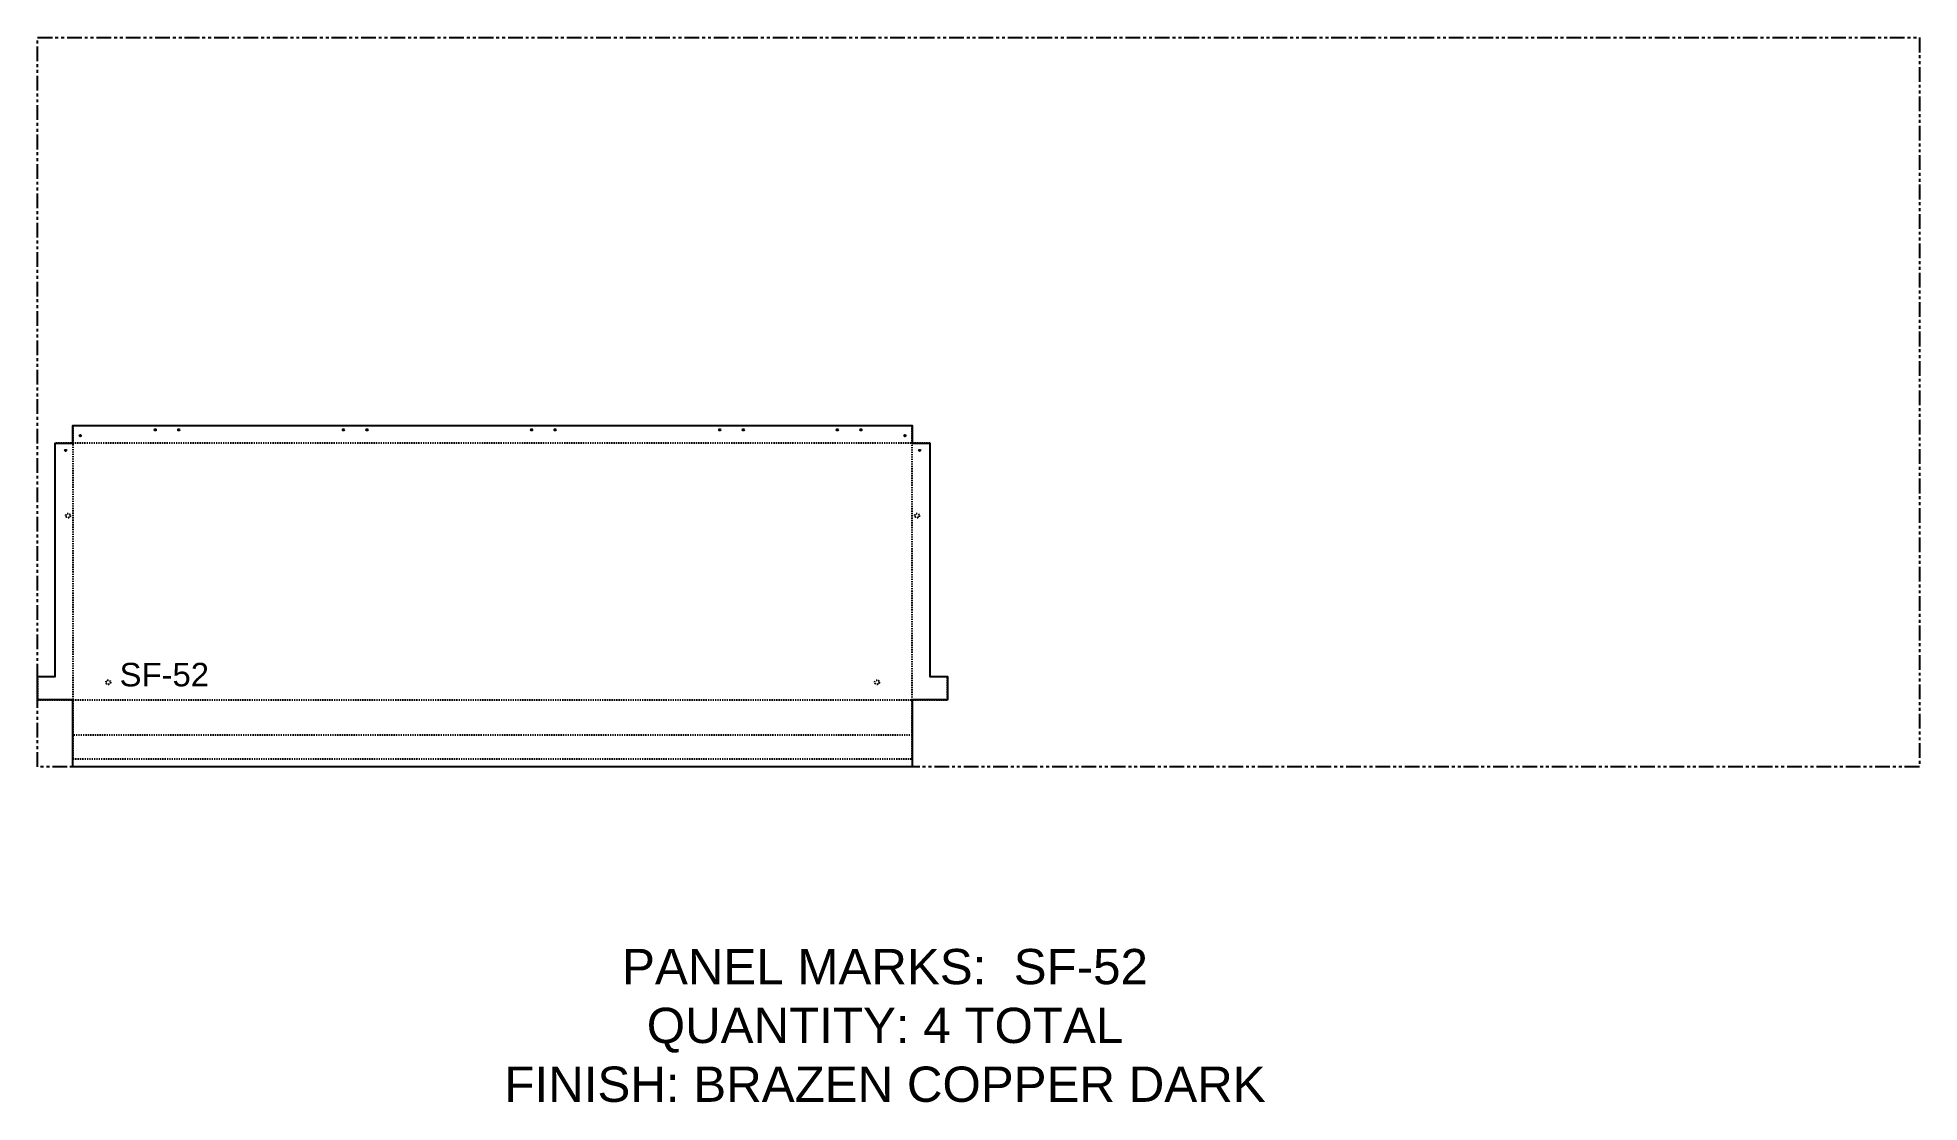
# Model space of a CAD drawing. Header units: inches. Extents: x 0 to 160, y -29 to 62.
import ezdxf

# ---------------------------------------------------------------- set-up
doc = ezdxf.new("R2010")
doc.units = ezdxf.units.IN
doc.header["$MEASUREMENT"] = 0
doc.linetypes.add('HIDDEN', pattern=[0.375, 0.25, -0.125])
doc.linetypes.add('PHANTOM', pattern=[2.5, 1.25, -0.25, 0.25, -0.25, 0.25, -0.25])
for name, color, linetype in [('CUT', 7, 'Continuous'), ('DIMS', 1, 'Continuous'), ('HOLES', 6, 'Continuous'), ('ROUT', 1, 'HIDDEN'), ('SHEET', 5, 'PHANTOM'), ('TEXT', 2, 'PHANTOM'), ('WEEPS', 3, 'HIDDEN')]:
    doc.layers.add(name, color=color, linetype=linetype)
doc.styles.get("Standard").update_dxf_attribs({"font": 'arial.ttf'})

msp = doc.modelspace()

# ---------------------------------------------------------------- linework, layer by layer
at = {"layer": 'CUT', "ltscale": 0.25}
msp.add_lwpolyline([(3, 0), (3, 5.69), (0, 5.69), (0, 7.68), (1.5, 7.68), (1.5, 27.52), (3, 27.52), (3, 29.02), (74.37, 29.02), (74.37, 27.52), (75.87, 27.52), (75.87, 7.68), (77.37, 7.68), (77.37, 5.69), (74.37, 5.69), (74.37, 0)], close=True, dxfattribs=at)
at = {"layer": 'HOLES', "ltscale": 0.25}
for centre in [(3.62, 28.15), (10, 28.65), (12, 28.65), (26, 28.65), (28, 28.65), (42, 28.65), (44, 28.65), (58, 28.65), (60, 28.65), (68, 28.65), (70, 28.65), (73.75, 28.15), (2.38, 26.9), (75, 26.9)]:
    msp.add_circle(centre, 0.0625, dxfattribs=at)
at = {"layer": 'ROUT', "ltscale": 0.25}
for p, q in [((75.87, 27.52), (1.5, 27.52)), ((74.37, 2.69), (3, 2.69))]:
    msp.add_line(p, q, dxfattribs=at)
for points in [[(3, 29.02), (3, 0.69), (74.37, 0.69), (74.37, 29.02)], [(0, 7.68), (0, 5.69), (77.37, 5.69), (77.37, 7.68)]]:
    msp.add_lwpolyline(points, dxfattribs=at)
at = {"layer": 'SHEET'}
msp.add_lwpolyline([(0, 62), (160, 62), (160, 0), (0, 0)], close=True, dxfattribs=at)
at = {"layer": 'WEEPS', "ltscale": 0.25}
for centre in [(2.59, 21.36), (74.78, 21.36), (6, 7.19), (71.37, 7.19)]:
    msp.add_circle(centre, 0.188, dxfattribs=at)

# ---------------------------------------------------------------- texts
at = {"layer": 'DIMS', "ltscale": 0.25, "insert": (10.77, 6.81), "char_height": 2, "attachment_point": 8}
msp.add_mtext_dynamic_manual_height_columns('SF-52', width=3.0859, gutter_width=10, heights=[2.07], dxfattribs=at)
at = {"layer": 'TEXT', "insert": (72.05, -22.01), "char_height": 3, "attachment_point": 5}
msp.add_mtext_dynamic_manual_height_columns('PANEL MARKS:  SF-52\\PQUANTITY: 4 TOTAL\\PFINISH: BRAZEN COPPER DARK', width=199.7409, gutter_width=1, heights=[0], dxfattribs=at)

doc.saveas('drawing.dxf')
